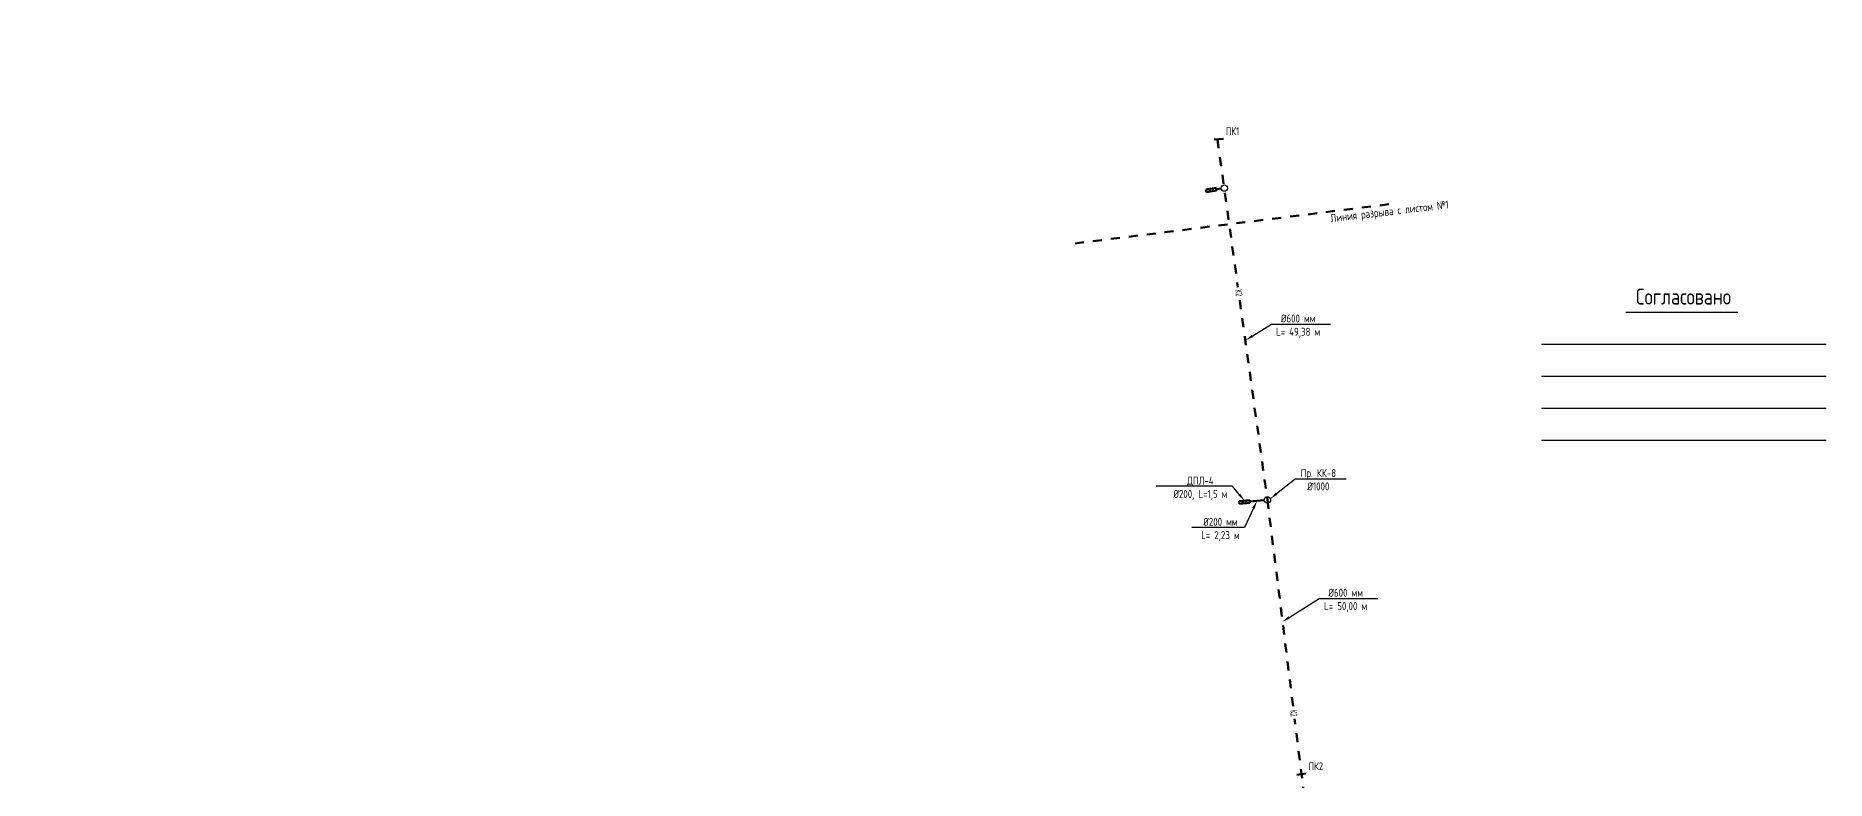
# Model space of a CAD drawing. Header units: millimetres. Extents: x 0 to 26031657, y 0 to 33466209.
# Drawn here: x 25743263 to 26022962, y 33058429 to 33174627 of the extents above; entities that cross this region are included whole.
import ezdxf
from ezdxf import colors
from ezdxf.entities.mleader import LeaderData, LeaderLine
from ezdxf.math import Vec2, Vec3

# ---------------------------------------------------------------- set-up
doc = ezdxf.new("R2010")
doc.units = ezdxf.units.MM
doc.set_wipeout_variables(frame=1)
doc.linetypes.add('Штриховая', pattern=[2822.222233, 1411.111116, -1411.111116])
for name, color, linetype, lineweight in [('В1', 140, 'Continuous', 40), ('ВК_Текст', 7, 'Continuous', 25), ('Колодца К2', 30, 'Continuous', 30), ('Лотки К2', 30, 'Continuous', 30), ('Пикеты', 1, 'Continuous', 60), ('Труба К2', 7, 'Continuous', 60)]:
    doc.layers.add(name, color=color, linetype=linetype, lineweight=lineweight)
doc.layers.add('Выноски', color=7, linetype='Continuous')
doc.styles.add('GOST 2.304', font='GOST_type.ttf')
doc.styles.add('GOST_100', font='cs_gost2304.shx', dxfattribs={"width": 0.7, "height": 300})
doc.styles.get("Standard").update_dxf_attribs({"font": 'arial.ttf'})
doc.dimstyles.new('ISO-25', dxfattribs={"dimtxt": 2.5, "dimasz": 2.5, "dimexe": 1.25, "dimexo": 0.625, "dimtad": 1, "dimtxsty": 'Standard', "dimcen": 2.5, "dimadec": 0, "dimazin": 0, "dimtfac": 1, "dimtmove": 0, "dimatfit": 3, "dimfxl": 1, "dimarcsym": 0})

# ---------------------------------------------------------------- blocks, each defined once
blk = doc.blocks.new('*U4')
at = {"color": 255}
blk.add_wipeout([(-200, 125), (200, 125), (200, -125), (-200, -125)], dxfattribs=at)
at = {"layer": 'ВК_Текст', "insert": (0, 0), "char_height": 250, "attachment_point": 5, "style": 'GOST_100'}
blk.add_mtext('К2', dxfattribs=at)
blk = doc.blocks.new('*D30')
at = {"color": 0, "lineweight": -2, "transparency": 16777216}
blk.add_arc((25941836, 33052617), 2498, 302.10626, 73.99971, dxfattribs=at)
at = {"color": 0, "transparency": 16777216}
for points in [[(25942512, 33054851), (25942538, 33055184), (25941528, 33055095)], [(25943223, 33050345), (25943105, 33050657), (25942228, 33050150)]]:
    blk.add_solid(points, dxfattribs=at)
at = {"color": 0, "transparency": 16777216, "insert": (25943447, 33052121), "char_height": 1000, "attachment_point": 5, "rotation": 72.90512, "style": 'GOST 2.304'}
blk.add_mtext('178°', dxfattribs=at)

msp = doc.modelspace()

# ---------------------------------------------------------------- linework, layer by layer
at = {"color": 1, "linetype": 'Штриховая', "lineweight": 50}
msp.add_line((25954620.431, 33148330.184), (25905486.356, 33142205.155), dxfattribs=at)
at = {"layer": 'Колодца К2'}
for centre in [(25928934.664, 33150852.197), (25935668.046, 33102175.016)]:
    msp.add_circle(centre, 500, dxfattribs=at)
at = {"layer": 'Лотки К2', "lineweight": 50}
for p, q in [((25926065.952, 33150643.23, 219625.303), (25927663.184, 33150889.176, 140640.3)), ((25926065.952, 33150643.23, 219625.303), (25926131.909, 33150214.886, -1918.428)), ((25926131.909, 33150214.886, -1918.428), (25927729.141, 33150460.832, -80903.43)), ((25926598.362, 33150725.212, 193296.969), (25926664.32, 33150296.868, -28246.762)), ((25927130.773, 33150807.194, 166968.635), (25927196.731, 33150378.85, -54575.096)), ((25927663.184, 33150889.176, 140640.3), (25927729.141, 33150460.832, -80903.43)), ((25931279.561, 33102007.328, 189756.868), (25932890.987, 33102129.584, 110771.865)), ((25931279.561, 33102007.328, 189756.868), (25931312.348, 33101575.178, -31786.863)), ((25931312.348, 33101575.178, -31786.863), (25932923.773, 33101697.434, -110771.865)), ((25931816.703, 33102048.08, 163428.534), (25931849.49, 33101615.93, -58115.197)), ((25932353.845, 33102088.832, 137100.2), (25932386.631, 33101656.682, -84443.531)), ((25932890.987, 33102129.584, 110771.865), (25932923.773, 33101697.434, -110771.865))]:
    msp.add_line(p, q, dxfattribs=at)
at = {"layer": 'Пикеты'}
for p, q in [((25927347.774, 33158455.11), (25928794.573, 33158573.558)), ((25940276.68, 33059272.245), (25941715.346, 33059465.89))]:
    msp.add_line(p, q, dxfattribs=at)
at = {"layer": 'Труба К2', "linetype": 'Штриховая', "ltscale": 20}
for p, q in [((25927696.162, 33150675.004, 29868.435), (25928439.032, 33150786.252)), ((25932907.351, 33101913.839), (25935171.759, 33102114.191))]:
    msp.add_line(p, q, dxfattribs=at)
at = {"layer": 'Труба К2', "linetype": 'Штриховая'}
msp.add_lwpolyline([(25927856.902, 33158495.782), (25935668.046, 33102175.016), (25941836.478, 33052616.603), (25945427.356, 33029972.772), (25968746.487, 32991166.357), (25973623.546, 32970131.383), (25973179.198, 32931565.641)], dxfattribs=at)

# ---------------------------------------------------------------- texts
at = {"insert": (25945439.348, 33146756.844), "char_height": 1250, "attachment_point": 1, "rotation": 6.70114011, "style": 'GOST 2.304'}
msp.add_mtext_dynamic_manual_height_columns('Линия разрыва с листом №1', width=25694.82588, gutter_width=12.5, heights=[0], dxfattribs=at)
at = {"layer": 'Пикеты', "style": 'GOST 2.304'}
for s, p in [('ПК1', (25929176.316, 33159147.999)), ('ПК2', (25942101.156, 33060002.732))]:
    msp.add_text(s, height=1200, dxfattribs=at).set_placement(p)

# ---------------------------------------------------------------- leaders
at = {"layer": 'Выноски', "color": 0, "lineweight": -2}
ml = msp.add_multileader_mtext('Standard', dxfattribs=at)
ml.set_content('{\\C0;%%C600 мм\\PL= 49,38 м}', color=5, style='GOST 2.304')
ml.set_leader_properties(lineweight=-3)
ml.build(insert=Vec2(0, 0))
ml.multileader.update_dxf_attribs({"text_left_attachment_type": 6, "text_right_attachment_type": 6, "dogleg_length": 1, "arrow_head_size": 1250, "scale": 500})
ctx = ml.context
ctx.base_point, ctx.scale, ctx.char_height, ctx.arrow_head_size, ctx.landing_gap_size, ctx.plane_origin = Vec3(25936424.19, 33129630.64), 500, 1250, 1250, 900, Vec3(25905423.875, 33110672.626)
ctx.left_attachment, ctx.right_attachment, ctx.text_align_type = 6, 6, 1
notes = []
notes.append((ctx, [(0, (1, 1, 0), (25936324.342, 33129630.64), (1, 0), 99.848, [(1, [(25932247.651, 33127102.323)], 0, [])])]))
ctx.mtext.insert, ctx.mtext.alignment, ctx.mtext.flow_direction = Vec3(25940468.4, 33131130.64), 2, 5
ml = msp.add_multileader_mtext('Standard', dxfattribs=at)
ml.set_content('{\\C0;ДПЛ-4\\P%%C200, L=1,5 м}', color=5, style='GOST 2.304')
ml.set_leader_properties(lineweight=-3)
ml.build(insert=Vec2(0, 0))
ml.multileader.update_dxf_attribs({"text_left_attachment_type": 6, "text_right_attachment_type": 6, "dogleg_length": 1, "arrow_head_size": 1250, "scale": 500})
ctx = ml.context
ctx.base_point, ctx.scale, ctx.char_height, ctx.arrow_head_size, ctx.landing_gap_size, ctx.plane_origin = Vec3(25920303.4, 33104312.819, 150264.367), 500, 1250, 1250, 900, Vec3(25916733.177, 33086266.405, 150264.367)
ctx.left_attachment, ctx.right_attachment, ctx.text_align_type = 6, 6, 1
notes.append((ctx, [(1, (1, 1, 0), (25930189.309, 33104312.819, 150264.367), (-1, 0), 99.848, [(1, [(25932085.274, 33102068.456, 150264.367)], 0, [])])]))
ctx.mtext.insert, ctx.mtext.alignment, ctx.mtext.flow_direction = Vec3(25925196.431, 33105812.819, 150264.367), 2, 5
ml = msp.add_multileader_mtext('Standard', dxfattribs=at)
ml.set_content('{\\C0;Пр. КК-8\\P%%C1000}', color=5, style='GOST 2.304')
ml.set_leader_properties(lineweight=-3)
ml.build(insert=Vec2(0, 0))
ml.multileader.update_dxf_attribs({"text_left_attachment_type": 6, "text_right_attachment_type": 6, "dogleg_length": 1, "arrow_head_size": 1250, "scale": 500})
ctx = ml.context
ctx.base_point, ctx.scale, ctx.char_height, ctx.arrow_head_size, ctx.landing_gap_size, ctx.plane_origin = Vec3(25940109.001, 33105495.533), 500, 1250, 1250, 900, Vec3(25939560.654, 33082702.774)
ctx.left_attachment, ctx.right_attachment, ctx.text_align_type = 6, 6, 1
notes.append((ctx, [(0, (1, 1, 0), (25940009.153, 33105495.533), (1, 0), 99.848, [(1, [(25936128.046, 33102370.974)], 0, [])])]))
ctx.mtext.insert, ctx.mtext.alignment, ctx.mtext.flow_direction = Vec3(25943630.963, 33106995.533), 2, 5
ml = msp.add_multileader_mtext('Standard', dxfattribs=at)
ml.set_content('{\\C0;%%C200 мм\\PL= 2,23 м}', color=5, style='GOST 2.304')
ml.set_leader_properties(lineweight=-3)
ml.build(insert=Vec2(0, 0))
ml.multileader.update_dxf_attribs({"text_left_attachment_type": 6, "text_right_attachment_type": 6, "dogleg_length": 1, "arrow_head_size": 1250, "scale": 500})
ctx = ml.context
ctx.base_point, ctx.scale, ctx.char_height, ctx.arrow_head_size, ctx.landing_gap_size, ctx.plane_origin = Vec3(25924683.128, 33097890.971), 500, 1250, 1250, 900, Vec3(25894247.812, 33082955.71)
ctx.left_attachment, ctx.right_attachment, ctx.text_align_type = 6, 6, 1
notes.append((ctx, [(1, (1, 1, 0), (25932067.25, 33097890.971), (-1, 0), 99.848, [(1, [(25934039.555, 33102014.015)], 0, [])])]))
ctx.mtext.insert, ctx.mtext.alignment, ctx.mtext.flow_direction = Vec3(25928325.265, 33099390.971), 2, 5
ml = msp.add_multileader_mtext('Standard', dxfattribs=at)
ml.set_content('{\\C0;%%C600 мм\\PL= 50,00 м}', color=5, style='GOST 2.304')
ml.set_leader_properties(lineweight=-3)
ml.build(insert=Vec2(0, 0))
ml.multileader.update_dxf_attribs({"text_left_attachment_type": 6, "text_right_attachment_type": 6, "dogleg_length": 1, "arrow_head_size": 1250, "scale": 500})
ctx = ml.context
ctx.base_point, ctx.scale, ctx.char_height, ctx.arrow_head_size, ctx.landing_gap_size, ctx.plane_origin = Vec3(25943844.807, 33086812.418), 500, 1250, 1250, 900, Vec3(25911197.441, 33066741.112)
ctx.left_attachment, ctx.right_attachment, ctx.text_align_type = 6, 6, 1
notes.append((ctx, [(0, (1, 1, 0), (25943744.959, 33086812.418), (1, 0), 99.848, [(1, [(25938021.217, 33083170.808)], 0, [])])]))
ctx.mtext.insert, ctx.mtext.alignment, ctx.mtext.flow_direction = Vec3(25947889.017, 33088312.418), 2, 5
for ctx, leaders in notes:
    for number, flags, end, landing, length, lines in leaders:
        leader = LeaderData()
        leader.index, (leader.has_last_leader_line, leader.has_dogleg_vector, leader.attachment_direction) = number, flags
        leader.last_leader_point, leader.dogleg_vector, leader.dogleg_length = Vec3(end), Vec3(landing), length
        for number, points, colour, breaks in lines:
            line = LeaderLine()
            line.index, line.vertices, line.color, line.breaks = number, Vec3.list(points), colors.encode_raw_color(colour), breaks
            leader.lines.append(line)
        ctx.leaders.append(leader)

# ---------------------------------------------------------------- next in the draw order: block references
at = {"layer": 'ВК_Текст'}
for p, xscale, yscale, zscale, rotation in [((25931212.39, 33134504.348), 4.266666666666671, 4.266666666666671, 4.266666666666671, 277.96185087179), ((25939779.962, 33068869.038), 4.266666666666672, 4.266666666666672, 4.266666666666672, 277.0380539673343)]:
    msp.add_blockref('*U4', p, dxfattribs=dict(at, xscale=xscale, yscale=yscale, zscale=zscale, rotation=rotation))

# ---------------------------------------------------------------- next in the draw order: dimensions: what is measured, and where the dimension line sits
dim = msp.add_angular_dim_2l(base=(25943811.834, 33054145.186), line1=((25941836.478, 33052616.603), (25945427.356, 33029972.772)), line2=((25935668.046, 33102175.016), (25941836.478, 33052616.603)), dimstyle='ISO-25', override={"dimscale": 500, "dimtxt": 2, "dimasz": 2, "dimtxsty": 'GOST 2.304'})
dim.commit()
dim.dimension.update_dxf_attribs({"geometry": '*D30', "text_midpoint": (25944223.846, 33051882.387), "dimtype": 162})

# ---------------------------------------------------------------- next in the draw order: leaders
at = {"layer": 'В1', "color": 0, "linetype": 'ByBlock', "lineweight": -3}
ml = msp.add_multileader_mtext('Standard', dxfattribs=at)
ml.set_content('{\\C0;Согласовано}', color=5, style='GOST 2.304')
ml.set_leader_properties(lineweight=-3)
ml.build(insert=Vec2(0, 0))
ml.multileader.update_dxf_attribs({"text_left_attachment_type": 6, "text_right_attachment_type": 6, "dogleg_length": 1, "arrow_head_size": 1250, "scale": 500})
ctx = ml.context
ctx.base_point, ctx.scale, ctx.char_height, ctx.arrow_head_size, ctx.landing_gap_size, ctx.plane_origin = Vec3(25992080.553, 33132172.889), 500, 2500, 1250, 900, Vec3(26011321.943, 33128903.535)
ctx.left_attachment, ctx.right_attachment, ctx.text_align_type = 6, 6, 1
notes = []
notes.append((ctx, [(0, (0, 0, 0), (0, 0), (1, 0), 1, [])]))
ctx.mtext.insert, ctx.mtext.alignment, ctx.mtext.flow_direction = Vec3(26000664.613, 33135172.889), 2, 5
ctx.mtext.has_bg_fill, ctx.mtext.bg_color, ctx.mtext.bg_scale_factor, ctx.mtext.bg_transparency, ctx.mtext.use_window_bg_color = 1, -1027028792, 1.5, 0, 1
for ctx, leaders in notes:
    for number, flags, end, landing, length, lines in leaders:
        leader = LeaderData()
        leader.index, (leader.has_last_leader_line, leader.has_dogleg_vector, leader.attachment_direction) = number, flags
        leader.last_leader_point, leader.dogleg_vector, leader.dogleg_length = Vec3(end), Vec3(landing), length
        for number, points, colour, breaks in lines:
            line = LeaderLine()
            line.index, line.vertices, line.color, line.breaks = number, Vec3.list(points), colors.encode_raw_color(colour), breaks
            leader.lines.append(line)
        ctx.leaders.append(leader)

# ---------------------------------------------------------------- next in the draw order: linework, layer by layer
for p, q in [((25991657.217, 33131480.65), (26009164.849, 33131480.65)), ((25978463.885, 33126480.65), (26022961.854, 33126480.65)), ((25978463.885, 33121480.65), (26022961.854, 33121480.65)), ((25978463.885, 33116480.65), (26022961.854, 33116480.65)), ((25978463.885, 33111480.65), (26022961.854, 33111480.65))]:
    msp.add_line(p, q)

# ---------------------------------------------------------------- next in the draw order: leaders
ml = msp.add_multileader_mtext('Standard', dxfattribs=at)
ml.set_content('{\\C0;Согласовано}', color=5, style='GOST 2.304')
ml.set_leader_properties(lineweight=-3)
ml.build(insert=Vec2(0, 0))
ml.multileader.update_dxf_attribs({"text_left_attachment_type": 6, "text_right_attachment_type": 6, "dogleg_length": 1, "arrow_head_size": 1250, "scale": 500})
ctx = ml.context
ctx.base_point, ctx.scale, ctx.char_height, ctx.arrow_head_size, ctx.landing_gap_size, ctx.plane_origin = Vec3(25991429.919, 33250549.982), 500, 2500, 1250, 900, Vec3(26010671.309, 33247280.628)
ctx.left_attachment, ctx.right_attachment, ctx.text_align_type = 6, 6, 1
notes = []
notes.append((ctx, [(0, (0, 0, 0), (0, 0), (1, 0), 1, [])]))
ctx.mtext.insert, ctx.mtext.alignment, ctx.mtext.flow_direction = Vec3(26000013.979, 33253549.982), 2, 5
ctx.mtext.has_bg_fill, ctx.mtext.bg_color, ctx.mtext.bg_scale_factor, ctx.mtext.bg_transparency, ctx.mtext.use_window_bg_color = 1, -1027028792, 1.5, 0, 1
for ctx, leaders in notes:
    for number, flags, end, landing, length, lines in leaders:
        leader = LeaderData()
        leader.index, (leader.has_last_leader_line, leader.has_dogleg_vector, leader.attachment_direction) = number, flags
        leader.last_leader_point, leader.dogleg_vector, leader.dogleg_length = Vec3(end), Vec3(landing), length
        for number, points, colour, breaks in lines:
            line = LeaderLine()
            line.index, line.vertices, line.color, line.breaks = number, Vec3.list(points), colors.encode_raw_color(colour), breaks
            leader.lines.append(line)
        ctx.leaders.append(leader)

doc.saveas('drawing.dxf')
